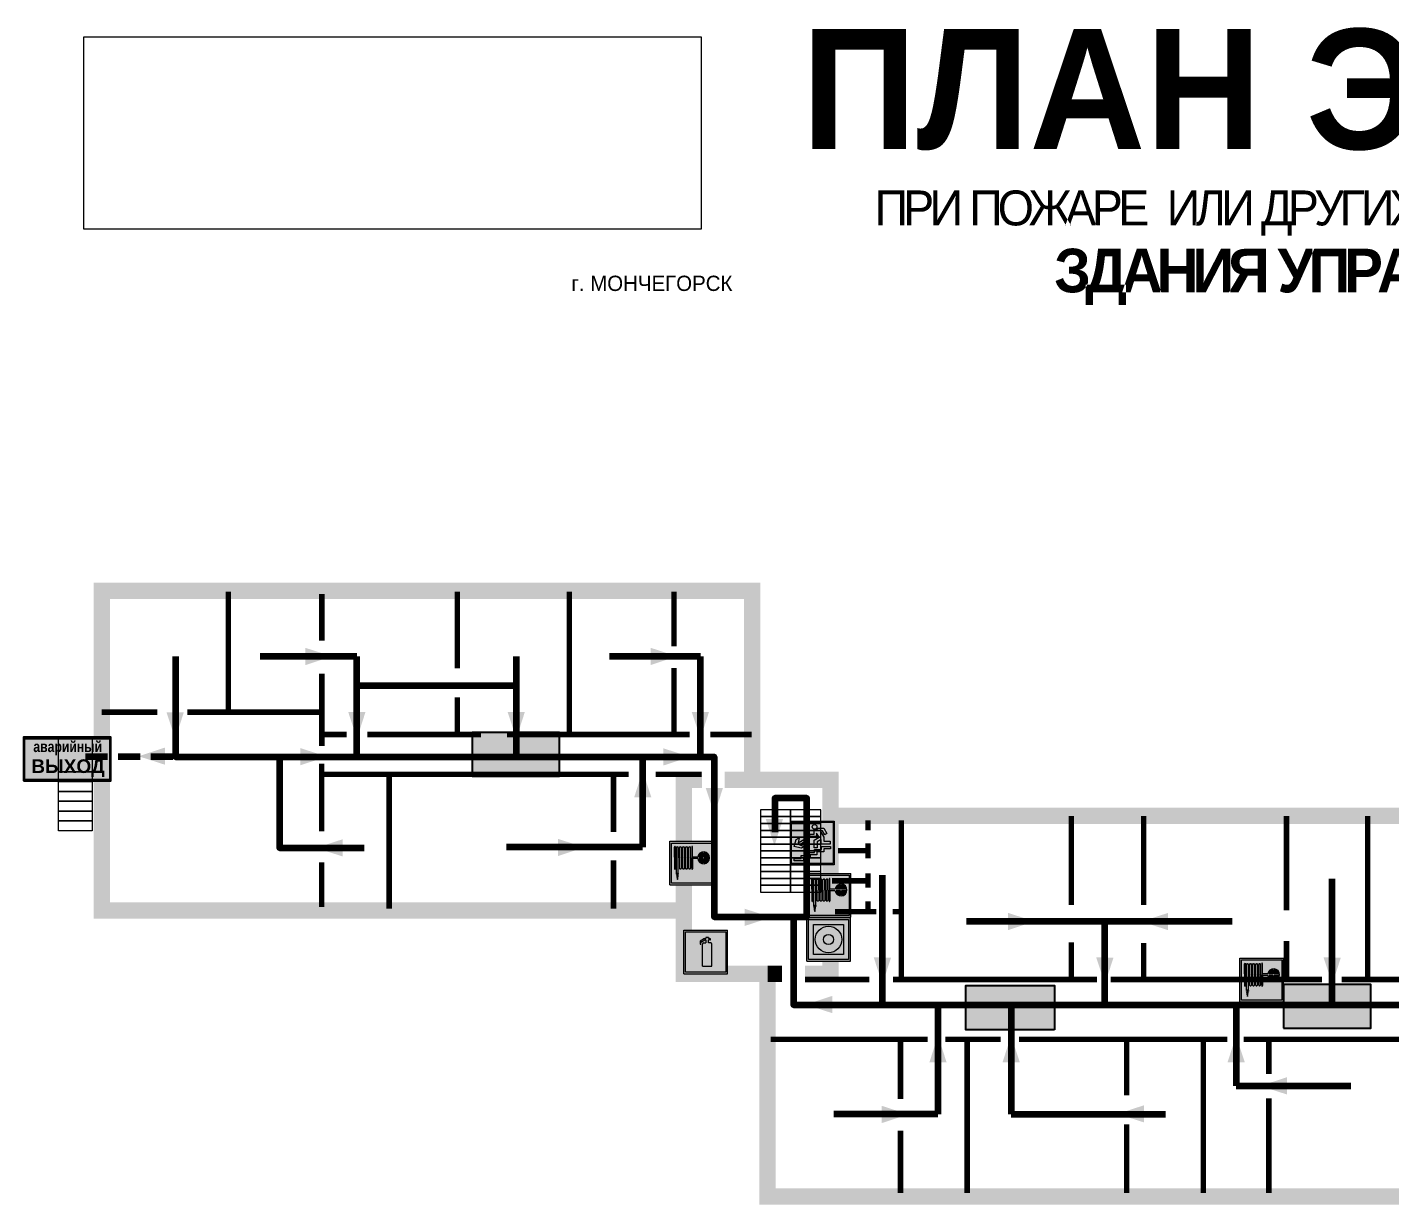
# Model space of a CAD drawing. Header units: millimetres. Extents: x 13810 to 67229, y 12374 to 21950.
# Drawn here: x 22529.7 to 22779.4, y 19644.5 to 19860.2 of the extents above; entities that cross this region are included whole.
import ezdxf

# ---------------------------------------------------------------- set-up
doc = ezdxf.new("R2010")
doc.units = ezdxf.units.MM
doc.linetypes.add('{ Wide Dash }', pattern=[12, 4, -2, 4, -2])
doc.layers.add('План_Штампы', color=7, linetype='Continuous')
doc.styles.add('обычный', font='arial.ttf')
picture_1 = doc.add_image_def('image1.jpg', size_in_pixel=(337, 105))

# ---------------------------------------------------------------- blocks, each defined once
blk = doc.blocks.new('A$C32E8229D')
at = {"true_color": 0xffffff}
blk.add_hatch(color=7, dxfattribs=at).paths.add_polyline_path([(0, 0), (0, -8), (16, -8), (16, 0)])
h = blk.add_hatch(color=126)
h.paths.add_polyline_path([(0.2, -0.2), (15.8, -0.2), (15.8, -7.8), (0.2, -7.8)])
h.paths.add_polyline_path([(13.49, -2.05), (12.08, -2.05), (11.37, -2.63, 0.162397), (11.29, -2.84), (11.29, -3.63), (10.35, -3.63), (10.35, -4.05), (11.68, -4.05), (11.68, -3.48), (12.26, -4.28), (11.29, -5.1), (11.29, -6.78), (11.85, -6.78), (11.85, -5.44), (12.8, -4.64), (12.8, -5.94), (14.46, -5.94), (14.46, -5.39), (13.45, -5.39), (13.45, -3.97), (12.46, -2.59), (13.15, -2.59), (13.69, -3.34), (14.18, -3)], flags=16)
h.paths.add_polyline_path([(10.74, -1.82, 1), (11.8, -1.82, 1)], flags=16)
h.paths.add_polyline_path([(9.39, -3.59), (5.99, -3.59), (6.56, -3.03), (5.91, -3.03), (5.1, -3.83), (5.91, -4.64), (6.56, -4.64), (5.99, -4.09), (9.39, -4.09)], flags=16)
h.paths.add_polyline_path([(4.29, -1.08), (1.72, -1.08), (1.72, -6.6), (4.29, -6.6)], flags=16)
at = {"color": 126}
blk.add_lwpolyline([(16, -8), (0, -8), (0, 0), (16, 0)], close=True, dxfattribs=at)
blk = doc.blocks.new('вниз 3')
at = {"lineweight": 0, "true_color": 0xffffff}
h = blk.add_hatch(color=7, dxfattribs=at)
h.dxf.hatch_style = 1
h.paths.add_polyline_path([(40997.5, -4475.69), (40997.25, -4475.28), (40995.76, -4476.15), (40995.97, -4475.23), (40995.39, -4475.56), (40995.05, -4476.83), (40996.33, -4477.17), (40996.91, -4476.83), (40996, -4476.55)], flags=0)
h.paths.add_polyline_path([(40999.81, -4473.95), (41000.22, -4473.95), (41000.64, -4474.67), (41001.03, -4474.43), (41000.46, -4473.49), (41000.42, -4473.49), (40999.43, -4473.49), (40998.68, -4473.92), (40998.68, -4474.57), (40997.88, -4474.57), (40997.88, -4475), (40999.14, -4475), (40999.14, -4474.43), (40999.14, -4474.38), (40999.59, -4475.15), (40998.72, -4475.67), (40998.72, -4477.06), (40999.24, -4477.06), (40999.24, -4475.96), (40999.95, -4475.56), (40999.95, -4476.43), (41001.61, -4476.43), (41001.61, -4475.88), (41000.47, -4475.88), (41000.47, -4475.12)], flags=0)
h.paths.add_polyline_path([(40999.2, -4473.24, 1), (40998.35, -4473.24, 1)], flags=0)
h.paths.add_polyline_path([(41000.46, -4477.26), (41001.69, -4477.26), (41001.69, -4476.84), (41000.03, -4476.84), (41000.03, -4477.39), (40998.78, -4477.39), (40998.78, -4477.95), (40997.53, -4477.95), (40997.53, -4478.5), (40996.29, -4478.5), (40996.29, -4479.06), (40995.05, -4479.06), (40995.05, -4479.48), (40995.29, -4479.48), (40996.72, -4479.48), (40996.72, -4478.92), (40997.97, -4478.92), (40997.97, -4478.36), (40999.2, -4478.36), (40999.2, -4477.81), (41000.46, -4477.81)], flags=0)
h.paths.add_polyline_path([(41002.37, -4472.17), (40994.37, -4472.17), (40994.37, -4480.17), (41002.37, -4480.17)])
h.paths.add_polyline_path([(41002.16, -4479.96), (40994.57, -4479.96), (40994.57, -4472.37), (41002.16, -4472.37)], flags=16)
h.paths.add_polyline_path([(41001.61, -4475.88), (41001.61, -4476.43), (40999.95, -4476.43), (40999.95, -4475.56), (40999.24, -4475.96), (40999.24, -4477.06), (40998.72, -4477.06), (40998.72, -4475.67), (40999.59, -4475.15), (40999.14, -4474.38), (40999.14, -4474.43), (40999.14, -4475), (40997.88, -4475), (40997.88, -4474.57), (40998.68, -4474.57), (40998.68, -4473.92), (40999.43, -4473.49), (41000.42, -4473.49), (41000.46, -4473.49), (41001.03, -4474.43), (41000.64, -4474.67), (41000.22, -4473.95), (40999.81, -4473.95), (41000.47, -4475.12), (41000.47, -4475.88)], flags=0)
h.paths.add_polyline_path([(41001.69, -4476.84), (41001.69, -4477.26), (41000.46, -4477.26), (41000.46, -4477.81), (40999.2, -4477.81), (40999.2, -4478.36), (40997.97, -4478.36), (40997.97, -4478.92), (40996.72, -4478.92), (40996.72, -4479.48), (40995.05, -4479.48), (40995.05, -4479.06), (40996.29, -4479.06), (40996.29, -4478.5), (40997.53, -4478.5), (40997.53, -4477.95), (40998.78, -4477.95), (40998.78, -4477.39), (41000.03, -4477.39), (41000.03, -4476.84)], flags=0)
h.paths.add_polyline_path([(40998.35, -4473.24, -1), (40999.2, -4473.24, -1)], flags=0)
h.paths.add_polyline_path([(40997.5, -4475.69), (40996, -4476.55), (40996.91, -4476.83), (40996.33, -4477.17), (40995.05, -4476.83), (40995.39, -4475.56), (40995.97, -4475.23), (40995.76, -4476.15), (40997.25, -4475.28)], flags=0)
at = {"lineweight": 0}
h = blk.add_hatch(color=126, dxfattribs=at)
h.dxf.hatch_style = 1
h.paths.add_polyline_path([(41002.16, -4472.37), (40994.57, -4472.37), (40994.57, -4479.96), (41002.16, -4479.96)])
h.paths.add_polyline_path([(40995.97, -4475.23), (40995.76, -4476.15), (40997.25, -4475.28), (40997.5, -4475.69), (40996, -4476.55), (40996.91, -4476.83), (40996.33, -4477.17), (40995.05, -4476.83), (40995.39, -4475.56)], flags=16)
h.paths.add_polyline_path([(40997.88, -4474.57), (40998.68, -4474.57), (40998.68, -4473.92), (40999.43, -4473.49), (41000.42, -4473.49), (41000.46, -4473.49), (41001.03, -4474.43), (41000.64, -4474.67), (41000.22, -4473.95), (40999.81, -4473.95), (41000.47, -4475.12), (41000.47, -4475.88), (41001.61, -4475.88), (41001.61, -4476.43), (40999.95, -4476.43), (40999.95, -4475.56), (40999.24, -4475.96), (40999.24, -4477.06), (40998.72, -4477.06), (40998.72, -4475.67), (40999.59, -4475.15), (40999.14, -4474.38), (40999.14, -4474.43), (40999.14, -4475), (40997.88, -4475)], flags=16)
h.paths.add_polyline_path([(40998.35, -4473.24, -1), (40999.2, -4473.24, -1)], flags=16)
h.paths.add_polyline_path([(40997.53, -4477.95), (40998.78, -4477.95), (40998.78, -4477.39), (41000.03, -4477.39), (41000.03, -4476.84), (41001.69, -4476.84), (41001.69, -4477.26), (41000.46, -4477.26), (41000.46, -4477.81), (40999.2, -4477.81), (40999.2, -4478.36), (40997.97, -4478.36), (40997.97, -4478.92), (40996.72, -4478.92), (40996.72, -4479.48), (40995.05, -4479.48), (40995.05, -4479.06), (40996.29, -4479.06), (40996.29, -4478.5), (40997.53, -4478.5)], flags=16)
at = {"lineweight": 0, "true_color": 0xffffff}
h = blk.add_hatch(color=7, dxfattribs=at)
h.dxf.hatch_style = 1
h.paths.add_polyline_path([(40999.2, -4473.24, 1), (40998.35, -4473.24, 1)])
h.paths.add_polyline_path([(40999.81, -4473.95), (41000.22, -4473.95), (41000.64, -4474.67), (41001.03, -4474.43), (41000.46, -4473.49), (41000.42, -4473.49), (40999.43, -4473.49), (40998.68, -4473.92), (40998.68, -4474.57), (40997.88, -4474.57), (40997.88, -4475), (40999.14, -4475), (40999.14, -4474.43), (40999.14, -4474.38), (40999.59, -4475.15), (40998.72, -4475.67), (40998.72, -4477.06), (40999.24, -4477.06), (40999.24, -4475.96), (40999.95, -4475.56), (40999.95, -4476.43), (41001.61, -4476.43), (41001.61, -4475.88), (41000.47, -4475.88), (41000.47, -4475.12)])
h.paths.add_polyline_path([(40999.2, -4477.81), (41000.46, -4477.81), (41000.46, -4477.26), (41001.69, -4477.26), (41001.69, -4476.84), (41000.03, -4476.84), (41000.03, -4477.39), (40998.78, -4477.39), (40998.78, -4477.95), (40997.53, -4477.95), (40997.53, -4478.5), (40996.29, -4478.5), (40996.29, -4479.06), (40995.05, -4479.06), (40995.05, -4479.48), (40995.29, -4479.48), (40996.72, -4479.48), (40996.72, -4478.92), (40997.97, -4478.92), (40997.97, -4478.36), (40999.2, -4478.36)])
h.paths.add_polyline_path([(40997.5, -4475.69), (40997.25, -4475.28), (40995.76, -4476.15), (40995.97, -4475.23), (40995.39, -4475.56), (40995.05, -4476.83), (40996.33, -4477.17), (40996.91, -4476.83), (40996, -4476.55)])
at = {"color": 126, "lineweight": 0}
for points in [[(40994.37, -4472.17), (41002.37, -4472.17), (41002.37, -4480.17), (40994.37, -4480.17)], [(40994.57, -4472.37), (41002.16, -4472.37), (41002.16, -4479.96), (40994.57, -4479.96)]]:
    blk.add_lwpolyline(points, close=True, dxfattribs=at)
for points in [[(40999.14, -4474.43), (40999.14, -4475), (40997.88, -4475), (40997.88, -4474.57), (40998.68, -4474.57), (40998.68, -4473.92), (40999.43, -4473.49), (41000.42, -4473.49), (41000.46, -4473.49), (41001.03, -4474.43), (41000.64, -4474.67), (41000.22, -4473.95), (40999.81, -4473.95), (41000.47, -4475.12), (41000.47, -4475.88), (41001.61, -4475.88), (41001.61, -4476.43), (40999.95, -4476.43), (40999.95, -4475.56), (40999.24, -4475.96), (40999.24, -4477.06), (40998.72, -4477.06), (40998.72, -4475.67), (40999.59, -4475.15), (40999.14, -4474.38), (40999.14, -4474.43)], [(40995.05, -4476.83), (40995.39, -4475.56), (40995.97, -4475.23), (40995.76, -4476.15), (40997.25, -4475.28), (40997.5, -4475.69), (40996, -4476.55), (40996.91, -4476.83), (40996.33, -4477.17), (40995.05, -4476.83)], [(40995.29, -4479.48), (40995.05, -4479.48), (40995.05, -4479.06), (40996.29, -4479.06), (40996.29, -4478.5), (40997.53, -4478.5), (40997.53, -4477.95), (40998.78, -4477.95), (40998.78, -4477.39), (41000.03, -4477.39), (41000.03, -4476.84), (41001.69, -4476.84), (41001.69, -4477.26), (41000.46, -4477.26), (41000.46, -4477.81), (40999.2, -4477.81), (40999.2, -4478.36), (40997.97, -4478.36), (40997.97, -4478.92), (40996.72, -4478.92), (40996.72, -4479.48), (40995.05, -4479.48)]]:
    blk.add_lwpolyline(points, dxfattribs=at)
blk.add_circle((40998.77, -4473.24), 0.426, dxfattribs=at)
blk = doc.blocks.new('A$C37112FD5')
at = {"true_color": 0xf5f5ff}
h = blk.add_hatch(color=7, dxfattribs=at)
h.dxf.hatch_style = 1
h.paths.add_polyline_path([(12.8, -7.4), (0, -7.4), (0, -20.2), (12.8, -20.2)])
h.paths.add_polyline_path([(12.29, -7.91), (12.29, -19.69), (0.51, -19.69), (0.51, -7.91)], flags=16)
h.paths.add_polyline_path([(4.98, -9.04, -0.42597), (5.17, -9.22), (5.17, -12.25), (5.17, -15.29, -0.432244), (4.98, -15.47), (4.83, -15.47, -0.42597), (4.64, -15.29), (4.64, -12.25), (4.64, -9.22, -0.432244), (4.83, -9.04)], flags=0)
h.paths.add_polyline_path([(4.28, -9.22), (4.28, -12.25), (4.28, -15.29, -0.432244), (4.09, -15.47), (3.94, -15.47, -0.42597), (3.75, -15.29), (3.75, -12.25), (3.75, -9.22, -0.432244), (3.94, -9.04), (4.09, -9.04, -0.42597)], flags=0)
h.paths.add_polyline_path([(5.72, -9.04), (5.87, -9.04, -0.42597), (6.06, -9.22), (6.06, -12.25), (6.06, -15.29, -0.432244), (5.87, -15.47), (5.72, -15.47, -0.42597), (5.53, -15.29), (5.53, -12.25), (5.53, -9.22, -0.432244)], flags=0)
h.paths.add_polyline_path([(6.42, -8.9), (6.5, -8.9, -0.42597), (6.69, -9.08), (6.69, -12.03), (8.21, -12.03, -15.824349), (8.21, -12.47), (6.69, -12.47), (6.69, -15.42, -0.432244), (6.5, -15.6), (6.42, -15.6)], flags=0)
h.paths.add_polyline_path([(3.39, -9.22), (3.39, -12.25), (3.39, -15.29, -0.432244), (3.2, -15.47), (3.05, -15.47, -0.42597), (2.85, -15.29), (2.85, -12.25), (2.85, -9.22, -0.432244), (3.05, -9.04), (3.2, -9.04, -0.42597)], flags=0)
h.paths.add_polyline_path([(2.5, -9.22), (2.5, -16.71), (1.96, -16.71), (1.96, -9.22, -0.432244), (2.15, -9.04), (2.31, -9.04, -0.42597)], flags=0)
h.paths.add_polyline_path([(1.61, -8.9), (1.61, -15.6), (1.57, -15.6, -0.42597), (1.37, -15.42), (1.37, -12.03), (1.37, -9.09, -0.432244), (1.57, -8.9)], flags=0)
h.paths.add_polyline_path([(9.76, -10.81), (9.76, -12.03), (8.49, -12.03, -0.336371)], flags=0)
h.paths.add_polyline_path([(8.49, -12.47), (9.76, -12.47), (9.76, -13.7, -0.336371)], flags=0)
h.paths.add_polyline_path([(10.11, -10.81, -0.336371), (11.38, -12.03), (10.11, -12.03)], flags=0)
h.paths.add_polyline_path([(10.11, -12.47), (11.38, -12.47, -0.336371), (10.11, -13.7)], flags=0)
h.paths.add_polyline_path([(2.5, -16.84), (2.5, -17.05), (1.97, -17.05), (1.97, -16.84)], flags=0)
h.paths.add_polyline_path([(2.5, -17.24, -0.033778), (2.24, -18.6, -0.033778), (1.97, -17.24)], flags=0)
h = blk.add_hatch(color=242)
h.dxf.hatch_style = 1
h.paths.add_polyline_path([(12.29, -7.91), (0.51, -7.91), (0.51, -19.69), (12.29, -19.69)])
h.paths.add_polyline_path([(6.42, -15.6), (6.42, -8.9), (6.5, -8.9, -0.42597), (6.69, -9.08), (6.69, -12.03), (8.21, -12.03, -15.824349), (8.21, -12.47), (6.69, -12.47), (6.69, -15.42, -0.432244), (6.5, -15.6)], flags=16)
h.paths.add_polyline_path([(5.87, -15.47), (5.72, -15.47, -0.42597), (5.53, -15.29), (5.53, -12.25), (5.53, -9.22, -0.432244), (5.72, -9.04), (5.87, -9.04, -0.42597), (6.06, -9.22), (6.06, -12.25), (6.06, -15.29, -0.432244)], flags=16)
h.paths.add_polyline_path([(4.98, -15.47), (4.83, -15.47, -0.42597), (4.64, -15.29), (4.64, -12.25), (4.64, -9.22, -0.432244), (4.83, -9.04), (4.98, -9.04, -0.42597), (5.17, -9.22), (5.17, -12.25), (5.17, -15.29, -0.432244)], flags=16)
h.paths.add_polyline_path([(4.09, -15.47), (3.94, -15.47, -0.42597), (3.75, -15.29), (3.75, -12.25), (3.75, -9.22, -0.432244), (3.94, -9.04), (4.09, -9.04, -0.42597), (4.28, -9.22), (4.28, -12.25), (4.28, -15.29, -0.432244)], flags=16)
h.paths.add_polyline_path([(3.2, -15.47), (3.05, -15.47, -0.42597), (2.85, -15.29), (2.85, -12.25), (2.85, -9.22, -0.432244), (3.05, -9.04), (3.2, -9.04, -0.42597), (3.39, -9.22), (3.39, -12.25), (3.39, -15.29, -0.432244)], flags=16)
h.paths.add_polyline_path([(2.5, -17.05), (1.97, -17.05), (1.97, -16.84), (2.5, -16.84)], flags=16)
h.paths.add_polyline_path([(2.5, -17.24, -0.033778), (2.24, -18.6, -0.033778), (1.97, -17.24)], flags=16)
h.paths.add_polyline_path([(2.5, -16.71), (1.96, -16.71), (1.96, -9.22, -0.432244), (2.15, -9.04), (2.31, -9.04, -0.42597), (2.5, -9.22)], flags=16)
h.paths.add_polyline_path([(1.61, -15.6), (1.57, -15.6, -0.42597), (1.37, -15.42), (1.37, -12.03), (1.37, -9.09, -0.432244), (1.57, -8.9), (1.61, -8.9)], flags=16)
h.paths.add_polyline_path([(8.49, -12.47), (9.76, -12.47), (9.76, -13.7, -0.336371)], flags=0)
h.paths.add_polyline_path([(10.11, -13.7), (10.11, -12.47), (11.38, -12.47, -0.336371)], flags=0)
h.paths.add_polyline_path([(8.49, -12.03, -0.336371), (9.76, -10.81), (9.76, -12.03)], flags=0)
h.paths.add_polyline_path([(10.11, -12.03), (10.11, -10.81, -0.336371), (11.38, -12.03)], flags=0)
h = blk.add_hatch(color=7, dxfattribs=at)
h.dxf.hatch_style = 1
h.paths.add_polyline_path([(1.61, -8.9), (1.57, -8.9, 0.432244), (1.37, -9.09), (1.37, -12.03), (1.37, -15.42, 0.42597), (1.57, -15.6), (1.61, -15.6)])
h.paths.add_polyline_path([(2.5, -9.22, 0.42597), (2.31, -9.04), (2.15, -9.04, 0.432244), (1.96, -9.22), (1.96, -16.71), (2.5, -16.71)])
h.paths.add_polyline_path([(2.5, -16.84), (1.97, -16.84), (1.97, -17.05), (2.5, -17.05)])
h.paths.add_polyline_path([(2.5, -17.24), (1.97, -17.24, 0.033778), (2.24, -18.6, 0.033778)])
h.paths.add_polyline_path([(3.39, -12.25), (3.39, -9.22, 0.42597), (3.2, -9.04), (3.05, -9.04, 0.432244), (2.85, -9.22), (2.85, -12.25), (2.85, -15.29, 0.42597), (3.05, -15.47), (3.2, -15.47, 0.432244), (3.39, -15.29)])
h.paths.add_polyline_path([(4.28, -12.25), (4.28, -9.22, 0.42597), (4.09, -9.04), (3.94, -9.04, 0.432244), (3.75, -9.22), (3.75, -12.25), (3.75, -15.29, 0.42597), (3.94, -15.47), (4.09, -15.47, 0.432244), (4.28, -15.29)])
h.paths.add_polyline_path([(5.17, -12.25), (5.17, -9.22, 0.42597), (4.98, -9.04), (4.83, -9.04, 0.432244), (4.64, -9.22), (4.64, -12.25), (4.64, -15.29, 0.42597), (4.83, -15.47), (4.98, -15.47, 0.432244), (5.17, -15.29)])
h.paths.add_polyline_path([(6.06, -12.25), (6.06, -9.22, 0.42597), (5.87, -9.04), (5.72, -9.04, 0.432244), (5.53, -9.22), (5.53, -12.25), (5.53, -15.29, 0.42597), (5.72, -15.47), (5.87, -15.47, 0.432244), (6.06, -15.29)])
h.paths.add_polyline_path([(6.69, -12.47), (8.21, -12.47, 15.824349), (8.21, -12.03), (6.69, -12.03), (6.69, -9.08, 0.42597), (6.5, -8.9), (6.42, -8.9), (6.42, -15.6), (6.5, -15.6, 0.432244), (6.69, -15.42)])
h.paths.add_polyline_path([(8.49, -12.47), (9.76, -12.47), (9.76, -13.7, -0.336371)], flags=16)
h.paths.add_polyline_path([(8.49, -12.03, -0.336371), (9.76, -10.81), (9.76, -12.03)], flags=16)
h.paths.add_polyline_path([(10.11, -12.47), (11.38, -12.47, -0.336371), (10.11, -13.7)], flags=16)
h.paths.add_polyline_path([(10.11, -12.03), (10.11, -10.81, -0.336371), (11.38, -12.03)], flags=16)
h = blk.add_hatch(color=242)
h.dxf.hatch_style = 1
h.paths.add_polyline_path([(9.76, -10.81, 0.336371), (8.49, -12.03), (9.76, -12.03)])
h.paths.add_polyline_path([(10.11, -10.81), (10.11, -12.03), (11.38, -12.03, 0.336371)])
h.paths.add_polyline_path([(11.38, -12.47), (10.11, -12.47), (10.11, -13.7, 0.336371)])
h.paths.add_polyline_path([(9.76, -12.47), (8.49, -12.47, 0.336371), (9.76, -13.7)])
at = {"color": 242, "lineweight": 5}
for p, q in [((0, -20.2), (0, -7.4)), ((0, -7.4), (12.8, -7.4)), ((12.8, -20.2), (12.8, -7.4)), ((1.37, -12.03), (1.37, -9.08)), ((1.57, -8.9), (1.61, -8.9)), ((1.61, -8.9), (1.61, -15.6)), ((1.96, -16.71), (1.96, -9.22)), ((2.15, -9.04), (2.31, -9.04)), ((2.5, -16.71), (2.5, -9.22)), ((2.85, -12.25), (2.85, -9.22)), ((3.05, -9.04), (3.2, -9.04)), ((3.39, -12.25), (3.39, -9.22)), ((3.75, -12.25), (3.75, -9.22)), ((3.94, -9.04), (4.09, -9.04)), ((4.28, -12.25), (4.28, -9.22)), ((4.64, -12.25), (4.64, -9.22)), ((4.83, -9.04), (4.98, -9.04)), ((5.17, -12.25), (5.17, -9.22)), ((5.53, -12.25), (5.53, -9.22)), ((5.72, -9.04), (5.87, -9.04)), ((6.06, -12.25), (6.06, -9.22)), ((6.42, -8.9), (6.42, -15.6)), ((6.5, -8.9), (6.42, -8.9)), ((6.69, -12.03), (6.69, -9.08)), ((9.76, -10.81), (9.76, -12.03)), ((10.11, -10.81), (10.11, -12.03)), ((1.37, -12.03), (1.37, -15.42)), ((1.57, -15.6), (1.61, -15.6)), ((2.85, -12.25), (2.85, -15.29)), ((3.05, -15.47), (3.2, -15.47)), ((3.39, -12.25), (3.39, -15.29)), ((3.75, -12.25), (3.75, -15.29)), ((3.94, -15.47), (4.09, -15.47)), ((4.28, -12.25), (4.28, -15.29)), ((4.64, -12.25), (4.64, -15.29)), ((4.83, -15.47), (4.98, -15.47)), ((5.17, -12.25), (5.17, -15.29)), ((5.53, -12.25), (5.53, -15.29)), ((5.72, -15.47), (5.87, -15.47)), ((6.06, -12.25), (6.06, -15.29)), ((6.42, -15.6), (6.5, -15.6)), ((8.21, -12.03), (6.69, -12.03)), ((8.21, -12.47), (6.69, -12.47)), ((6.69, -12.47), (6.69, -15.42)), ((9.76, -12.03), (8.49, -12.03)), ((9.76, -12.47), (8.49, -12.47)), ((9.76, -12.47), (9.76, -13.7)), ((11.38, -12.03), (10.11, -12.03)), ((11.38, -12.47), (10.11, -12.47)), ((10.11, -12.47), (10.11, -13.7)), ((1.96, -16.71), (2.5, -16.71)), ((1.97, -16.84), (2.5, -16.84)), ((1.97, -17.05), (1.97, -16.84)), ((2.5, -17.05), (1.97, -17.05)), ((1.97, -17.24), (2.5, -17.24)), ((2.5, -16.84), (2.5, -17.05)), ((0, -20.2), (12.8, -20.2))]:
    blk.add_line(p, q, dxfattribs=at)
blk.add_lwpolyline([(0.51, -7.91), (12.29, -7.91), (12.29, -19.69), (0.51, -19.69)], close=True, dxfattribs=at)
for centre, radius, start, end in [((1.56, -9.09), 0.182, 87.1027, 180.6071), ((2.15, -9.22), 0.182, 87.1027, 180.6071), ((2.32, -9.22), 0.182, 359.3929, 92.8973), ((3.04, -9.22), 0.182, 87.1027, 180.6071), ((3.21, -9.22), 0.182, 359.3929, 92.8973), ((3.93, -9.22), 0.182, 87.1027, 180.6071), ((4.1, -9.22), 0.182, 359.3929, 92.8973), ((4.82, -9.22), 0.182, 87.1027, 180.6071), ((4.99, -9.22), 0.182, 359.3929, 92.8973), ((5.71, -9.22), 0.182, 87.1027, 180.6071), ((5.88, -9.22), 0.182, 359.3929, 92.8973), ((6.51, -9.09), 0.182, 359.3929, 92.8973), ((9.93, -12.25), 1.74, 187.2319, 172.7681), ((9.93, -12.25), 1.46, 96.9927, 171.3585), ((9.93, -12.25), 1.46, 8.6415, 83.0073), ((1.56, -15.42), 0.182, 179.3929, 272.8973), ((3.04, -15.29), 0.182, 179.3929, 272.8973), ((3.21, -15.29), 0.182, 267.1027, 0.6071), ((3.93, -15.29), 0.182, 179.3929, 272.8973), ((4.1, -15.29), 0.182, 267.1027, 0.6071), ((4.82, -15.29), 0.182, 179.3929, 272.8973), ((4.99, -15.29), 0.182, 267.1027, 0.6071), ((5.71, -15.29), 0.182, 179.3929, 272.8973), ((5.88, -15.29), 0.182, 267.1027, 0.6071), ((6.51, -15.42), 0.182, 267.1027, 0.6071), ((9.93, -12.25), 1.46, 188.6415, 263.0073), ((9.93, -12.25), 1.46, 276.9927, 351.3585), ((12.17, -15.98), 10.27, 187.041, 194.7793), ((-7.7, -15.98), 10.27, 345.2207, 352.959)]:
    blk.add_arc(centre, radius, start, end, dxfattribs=at)
blk = doc.blocks.new('A$C3AD82952')
at = {"true_color": 0xf5f5ff}
h = blk.add_hatch(color=7, dxfattribs=at)
h.dxf.hatch_style = 1
h.paths.add_polyline_path([(8.21, 8.73, 0.414214), (7.89, 9.05), (7.22, 9.05), (7.22, 9.92), (7.59, 9.92, 1), (7.57, 10.36), (7.22, 10.36), (7.22, 10.6), (6.43, 10.6), (6.43, 10.36), (6.01, 10.36), (4.74, 9.59), (4.74, 8.69), (4.98, 8.73), (4.98, 9.26), (6.12, 9.91), (6.43, 9.91), (6.43, 9.05), (5.76, 9.05, 0.414214), (5.44, 8.73), (5.44, 2.2), (8.21, 2.2)], flags=0)
h.paths.add_polyline_path([(12.8, 12.8), (0, 12.8), (0, 0), (12.8, 0)])
h.paths.add_polyline_path([(0.51, 12.29), (12.29, 12.29), (12.29, 0.51), (0.51, 0.51)], flags=16)
h.paths.add_polyline_path([(4.74, 9.59), (6.01, 10.36), (6.43, 10.36), (6.43, 10.6), (7.22, 10.6), (7.22, 10.36), (7.59, 10.36, -0.94586), (7.59, 9.92), (7.22, 9.92), (7.22, 9.05), (7.89, 9.05, -0.414214), (8.21, 8.73), (8.21, 2.2), (5.44, 2.2), (5.44, 8.73, -0.414214), (5.76, 9.05), (6.43, 9.05), (6.43, 9.91), (6.12, 9.91), (4.98, 9.26), (4.98, 8.73), (4.74, 8.69)], flags=0)
h = blk.add_hatch(color=242)
h.dxf.hatch_style = 1
h.paths.add_polyline_path([(12.29, 12.29), (0.51, 12.29), (0.51, 0.51), (12.29, 0.51)])
h.paths.add_polyline_path([(4.74, 8.69), (4.74, 9.59), (6.01, 10.36), (6.43, 10.36), (6.43, 10.6), (7.22, 10.6), (7.22, 10.36), (7.59, 10.36, -0.94586), (7.59, 9.92), (7.22, 9.92), (7.22, 9.05), (7.89, 9.05, -0.414214), (8.21, 8.73), (8.21, 2.2), (5.44, 2.2), (5.44, 8.73, -0.414214), (5.76, 9.05), (6.43, 9.05), (6.43, 9.91), (6.12, 9.91), (4.98, 9.26), (4.98, 8.73)], flags=16)
h = blk.add_hatch(color=7, dxfattribs=at)
h.dxf.hatch_style = 1
h.paths.add_polyline_path([(8.21, 8.73, 0.414214), (7.89, 9.05), (7.22, 9.05), (7.22, 9.92), (7.59, 9.92, 1), (7.57, 10.36), (7.22, 10.36), (7.22, 10.6), (6.43, 10.6), (6.43, 10.36), (6.01, 10.36), (4.74, 9.59), (4.74, 8.69), (4.98, 8.73), (4.98, 9.26), (6.12, 9.91), (6.43, 9.91), (6.43, 9.05), (5.76, 9.05, 0.414214), (5.44, 8.73), (5.44, 2.2), (8.21, 2.2)])
at = {"color": 242, "lineweight": 5}
for p, q in [((0, 0), (0, 12.8)), ((0, 12.8), (12.8, 12.8)), ((12.8, 0), (12.8, 12.8)), ((6.01, 10.36), (4.74, 9.59)), ((4.74, 9.59), (4.74, 8.69)), ((4.74, 8.69), (4.98, 8.73)), ((4.98, 9.26), (6.12, 9.91)), ((4.98, 8.73), (4.98, 9.26)), ((5.44, 2.2), (5.44, 8.73)), ((5.76, 9.05), (6.43, 9.05)), ((6.01, 10.36), (6.43, 10.36)), ((6.12, 9.91), (6.43, 9.91)), ((7.22, 10.6), (6.43, 10.6)), ((6.43, 10.6), (6.43, 10.36)), ((6.43, 9.91), (6.43, 9.05)), ((7.22, 10.36), (7.22, 10.6)), ((7.59, 10.36), (7.22, 10.36)), ((7.22, 9.05), (7.22, 9.92)), ((7.59, 9.92), (7.22, 9.92)), ((7.89, 9.05), (7.22, 9.05)), ((8.21, 2.2), (8.21, 8.73)), ((0, 0), (12.8, 0)), ((5.44, 2.2), (8.21, 2.2))]:
    blk.add_line(p, q, dxfattribs=at)
blk.add_lwpolyline([(0.51, 12.29), (12.29, 12.29), (12.29, 0.51), (0.51, 0.51)], close=True, dxfattribs=at)
for centre, radius, start, end in [((5.76, 8.73), 0.32, 90, 180), ((7.58, 10.14), 0.223, 273.1875, 86.8125), ((7.89, 8.73), 0.32, 0, 90)]:
    blk.add_arc(centre, radius, start, end, dxfattribs=at)
blk = doc.blocks.new('A$C54414219')
at = {"true_color": 0xffffff}
h = blk.add_hatch(color=7, dxfattribs=at)
h.paths.add_polyline_path([(2.39, -9.45), (2.39, -18.3), (11.23, -18.3), (11.23, -9.45)], flags=0)
h.paths.add_polyline_path([(10.71, -13.87, -1), (2.92, -13.87, -1)], flags=0)
h.paths.add_polyline_path([(8.3, -13.87, -1), (5.33, -13.87, -1)], flags=0)
h.paths.add_polyline_path([(0.41, -7.47), (0.41, -20.27), (13.21, -20.27), (13.21, -7.47)])
h.paths.add_polyline_path([(0.92, -19.77), (12.71, -19.77), (12.71, -7.98), (0.92, -7.98)], flags=16)
h.paths.add_polyline_path([(11.23, -9.45), (11.23, -18.3), (2.39, -18.3), (2.39, -9.45)], flags=0)
at = {"lineweight": 5}
h = blk.add_hatch(color=242, dxfattribs=at)
h.paths.add_polyline_path([(12.71, -7.98), (0.92, -7.98), (0.92, -19.77), (12.71, -19.77)])
h.paths.add_polyline_path([(11.23, -18.3), (2.39, -18.3), (2.39, -9.45), (11.23, -9.45)], flags=16)
h.paths.add_polyline_path([(10.71, -13.87, -1), (2.92, -13.87, -1)], flags=0)
h.paths.add_polyline_path([(8.3, -13.87, -1), (5.33, -13.87, -1)], flags=0)
at = {"true_color": 0xffffff}
h = blk.add_hatch(color=7, dxfattribs=at)
h.paths.add_polyline_path([(2.39, -9.45), (2.39, -18.3), (11.23, -18.3), (11.23, -9.45)])
h.paths.add_polyline_path([(10.71, -13.87, -1), (2.92, -13.87, -1)], flags=16)
h.paths.add_polyline_path([(8.3, -13.87, -1), (5.33, -13.87, -1)], flags=0)
at = {"lineweight": 5}
h = blk.add_hatch(color=242, dxfattribs=at)
h.paths.add_polyline_path([(2.92, -13.87, 1), (10.71, -13.87, 1)])
h.paths.add_polyline_path([(8.3, -13.87, -1), (5.33, -13.87, -1)], flags=16)
at = {"color": 242, "lineweight": 5}
for p, q in [((0.41, -20.27), (0.41, -7.47)), ((0.41, -7.47), (13.21, -7.47)), ((0.41, -7.47), (13.21, -7.47)), ((13.21, -20.27), (13.21, -7.47)), ((0.41, -20.27), (13.21, -20.27))]:
    blk.add_line(p, q, dxfattribs=at)
for points in [[(0.92, -7.98), (12.71, -7.98), (12.71, -19.77), (0.92, -19.77)], [(2.39, -9.45), (11.23, -9.45), (11.23, -18.3), (2.39, -18.3)]]:
    blk.add_lwpolyline(points, close=True, dxfattribs=at)
for radius in [3.89, 1.49]:
    blk.add_circle((6.81, -13.87), radius, dxfattribs=at)
blk = doc.blocks.new('A$C41C009D9')
at = {"true_color": 0xffffff}
blk.add_hatch(color=7, dxfattribs=at).paths.add_polyline_path([(0, 8), (-16, 8), (-16, 0), (0, 0)])
h = blk.add_hatch(color=126)
h.dxf.hatch_style = 1
h.paths.add_polyline_path([(-15.8, 7.8), (-15.8, 0.2), (-0.2, 0.2), (-0.2, 7.8)])
at = {"color": 126}
for points in [[(-16, 0), (0, 0), (0, 8), (-16, 8)], [(-16, 0), (0, 0), (0, 8), (-16, 8)], [(-15.8, 7.8), (-0.2, 7.8), (-0.2, 0.2), (-15.8, 0.2)]]:
    blk.add_lwpolyline(points, close=True, dxfattribs=at)
at = {"color": 7, "true_color": 0xffffff, "insert": (-15.8, 7.3), "char_height": 2.5, "width": 15.5999, "attachment_point": 1, "style": 'обычный'}
blk.add_mtext('\\pi1.6133;{\\fArial|b1|i0|c204|p34;\\H0.8x;\\W0.8;аварийный\\H1.25x;\\W1;\\P\\pi1.2327;ВЫХОД}', dxfattribs=at)

msp = doc.modelspace()

# ---------------------------------------------------------------- linework, layer by layer
at = {"lineweight": 100}
for points, const_width in [([(22543.35, 19728.26), (22543.35, 19756.97), (22662.54, 19756.97), (22662.54, 19722.36), (22676.87, 19722.36), (22676.87, 19715.76), (22805.67, 19715.76), (22805.67, 19723.39), (22836.7, 19723.39), (22836.7, 19715.76), (22964.74, 19715.76), (22964.74, 19722.19), (22977.54, 19722.19), (22977.54, 19724.91)], 3), ([(22566.55, 19734.56), (22566.55, 19756.83)], 1), ([(22583.67, 19747.87), (22583.67, 19756.41)], 1), ([(22608.5, 19742.76), (22608.5, 19756.83)], 1), ([(22629.01, 19730.64), (22629.01, 19756.83)], 1), ([(22648.21, 19746.82), (22648.21, 19756.83)], 1), ([(22648.21, 19730.64), (22648.21, 19742.85)], 1), ([(22583.67, 19728.54), (22583.67, 19741.82)], 1), ([(22608.5, 19730.64), (22608.5, 19737.46)], 1), ([(22543.35, 19734.75), (22553.51, 19734.75)], 1), ([(22559.03, 19734.75), (22583.23, 19734.75)], 1), ([(23095.3, 19731.74), (23095.3, 19697.78), (22989.14, 19697.78), (22989.14, 19686.95), (22977.57, 19686.95), (22977.57, 19645.98), (22665.34, 19645.98), (22665.34, 19686.8), (22650.02, 19686.8), (22650.02, 19698.41), (22543.35, 19698.41), (22543.35, 19724.58)], 3), ([(22583.28, 19730.64), (22588.22, 19730.64)], 1), ([(22592.04, 19730.64), (22612.83, 19730.64)], 1), ([(22617.58, 19730.64), (22632.83, 19730.64)], 1), ([(22632.83, 19730.64), (22637.32, 19730.64)], 1), ([(22637.32, 19730.64), (22651.06, 19730.64)], 1), ([(22654.87, 19730.64), (22662.42, 19730.64)], 1), ([(22594.24, 19723.35), (22583.66, 19723.35), (22583.66, 19725.33), (22583.66, 19712.9)], 1), ([(22600.42, 19723.35), (22594.24, 19723.35)], 1), ([(22596.02, 19723.35), (22596.02, 19698.72)], 1), ([(22607.42, 19723.35), (22600.42, 19723.35)], 1), ([(22627.72, 19723.35), (22607.42, 19723.35)], 1), ([(22639.91, 19723.35), (22627.72, 19723.35)], 1), ([(22637.12, 19723.35), (22637.12, 19712.77)], 1), ([(22653.3, 19723.35), (22644.84, 19723.35)], 1), ([(22650.02, 19698.41), (22650.02, 19722.36), (22653.31, 19722.36)], 3), ([(22662.54, 19722.36), (22657.49, 19722.36)], 3), ([(22672.2, 19686.8), (22676.87, 19686.8), (22676.87, 19715.76)], 3), ([(22683.76, 19713.07), (22683.76, 19714.9)], 1), ([(22688.24, 19698.17), (22689.84, 19698.17), (22689.84, 19714.9), (22689.84, 19686.16)], 1), ([(22721.02, 19699.4), (22721.02, 19715.73)], 1), ([(22734.27, 19699.38), (22734.27, 19715.73)], 1), ([(22760.42, 19699.22), (22760.42, 19715.73)], 1), ([(22775.32, 19685.76), (22775.32, 19715.73)], 1), ([(22683.76, 19707.95), (22683.76, 19710.72)], 1), ([(22637.12, 19707.62), (22637.12, 19698.72)], 1), ([(22683.76, 19709.38), (22678.23, 19709.38)], 1), ([(22583.66, 19707.24), (22583.66, 19699.06)], 1), ([(22683.76, 19702.6), (22683.76, 19705.18)], 1), ([(22683.76, 19703.84), (22677.17, 19703.84)], 1), ([(22683.76, 19698.27), (22683.76, 19700.06)], 1), ([(22760.42, 19698.41), (22760.42, 19701.01)], 1), ([(22677.72, 19698.17), (22685.28, 19698.17)], 1), ([(22721.02, 19685.76), (22721.02, 19692.55)], 1), ([(22734.27, 19685.76), (22734.27, 19692.47)], 1), ([(22760.42, 19685.76), (22760.42, 19692.78)], 1), ([(22665.34, 19686.8), (22668.01, 19686.8)], 3), ([(22672.18, 19685.76), (22683.99, 19685.76)], 1), ([(22688.34, 19685.76), (22702.87, 19685.76)], 1), ([(22702.87, 19685.76), (22725.71, 19685.76)], 1), ([(22728.19, 19685.76), (22746.54, 19685.76)], 1), ([(22746.49, 19685.76), (22766.93, 19685.76)], 1), ([(22770.53, 19685.76), (22781.46, 19685.76)], 1), ([(22665.92, 19674.81), (22676.35, 19674.81)], 1), ([(22676.35, 19674.81), (22694.7, 19674.81)], 1), ([(22689.71, 19674.81), (22689.71, 19663.86)], 1), ([(22697.94, 19674.81), (22708.08, 19674.81)], 1), ([(22701.93, 19674.81), (22701.93, 19646.62)], 1), ([(22711.39, 19674.81), (22736.94, 19674.81)], 1), ([(22731.14, 19674.81), (22731.14, 19664.52)], 1), ([(22736.81, 19674.81), (22749.58, 19674.81)], 1), ([(22745.2, 19674.81), (22745.2, 19662.78)], 1), ([(22752.6, 19674.81), (22771.03, 19674.81)], 1), ([(22757.19, 19674.81), (22757.19, 19668.44)], 1), ([(22771.03, 19674.81), (22795.92, 19674.81)], 1), ([(22745.2, 19663.33), (22745.2, 19646.62)], 1), ([(22757.19, 19664), (22757.19, 19646.62)], 1), ([(22689.71, 19658.07), (22689.71, 19646.62)], 1), ([(22731.14, 19659.2), (22731.14, 19646.62)], 1)]:
    msp.add_lwpolyline(points, dxfattribs=dict(at, const_width=const_width))
at = {"color": 126, "lineweight": 100, "true_color": 0x008754}
for points in [[(22556.83, 19744.92), (22556.83, 19726.58), (22653.04, 19726.58), (22653.04, 19744.92)], [(22590.1, 19744.92), (22572.35, 19744.92)], [(22590.1, 19726.58), (22590.1, 19744.92)], [(22619.34, 19726.58), (22619.34, 19744.92)], [(22653.04, 19744.92), (22636.36, 19744.92)], [(22670.08, 19697.23), (22670.08, 19681.12), (22973.49, 19681.12), (22973.49, 19696.63), (22982.92, 19696.63), (22982.92, 19743.84)], [(22619.34, 19739.57), (22590.1, 19739.57)], [(22575.94, 19726.58), (22575.94, 19709.87), (22591.41, 19709.87)], [(22642.45, 19726.58), (22642.45, 19710.01)], [(22653.04, 19726.58), (22655.59, 19726.58), (22655.59, 19697.23), (22672.52, 19697.23), (22672.52, 19718.96), (22666.66, 19718.96), (22666.66, 19712.74)], [(22642.45, 19710.01), (22617.51, 19710.01)], [(22686.4, 19681.12), (22686.4, 19704.88)], [(22768.82, 19681.12), (22768.82, 19704.18)], [(22750.47, 19696.38), (22701.79, 19696.38)], [(22727.16, 19681.12), (22727.16, 19696.38)], [(22696.56, 19681.12), (22696.56, 19661.07)], [(22709.96, 19681.12), (22709.96, 19661.07)], [(22751.19, 19681.12), (22751.19, 19666.29)], [(22751.19, 19666.29), (22772.21, 19666.29)], [(22696.56, 19661.07), (22677.48, 19661.07)], [(22709.96, 19661.07), (22738.24, 19661.07)]]:
    msp.add_lwpolyline(points, dxfattribs=at)
at = {"lineweight": 0}
for points in [[(22535.43, 19730.12), (22541.59, 19730.12), (22541.59, 19723.82), (22535.43, 19723.82)], [(22535.43, 19723.82), (22541.59, 19723.82), (22541.59, 19722.02), (22535.43, 19722.02)], [(22535.43, 19722.02), (22541.59, 19722.02), (22541.59, 19720.22), (22535.43, 19720.22)], [(22535.43, 19720.22), (22541.59, 19720.22), (22541.59, 19718.42), (22535.43, 19718.42)], [(22535.43, 19718.42), (22541.59, 19718.42), (22541.59, 19716.62), (22535.43, 19716.62)], [(22535.43, 19716.62), (22541.59, 19716.62), (22541.59, 19714.82), (22535.43, 19714.82)], [(22664.04, 19715.6), (22669.56, 19715.6), (22669.56, 19716.86), (22664.04, 19716.86)], [(22664.04, 19714.34), (22669.56, 19714.34), (22669.56, 19715.6), (22664.04, 19715.6)], [(22669.56, 19715.6), (22675.09, 19715.6), (22675.09, 19716.86), (22669.56, 19716.86)], [(22669.56, 19714.34), (22675.09, 19714.34), (22675.09, 19715.6), (22669.56, 19715.6)], [(22535.43, 19714.82), (22541.59, 19714.82), (22541.59, 19713.02), (22535.43, 19713.02)], [(22664.04, 19713.08), (22669.56, 19713.08), (22669.56, 19714.34), (22664.04, 19714.34)], [(22664.04, 19711.82), (22669.56, 19711.82), (22669.56, 19713.08), (22664.04, 19713.08)], [(22669.56, 19713.08), (22675.09, 19713.08), (22675.09, 19714.34), (22669.56, 19714.34)], [(22669.56, 19711.82), (22675.09, 19711.82), (22675.09, 19713.08), (22669.56, 19713.08)], [(22664.04, 19710.57), (22669.56, 19710.57), (22669.56, 19711.82), (22664.04, 19711.82)], [(22664.04, 19709.31), (22669.56, 19709.31), (22669.56, 19710.57), (22664.04, 19710.57)], [(22669.56, 19710.57), (22675.09, 19710.57), (22675.09, 19711.82), (22669.56, 19711.82)], [(22669.56, 19709.31), (22675.09, 19709.31), (22675.09, 19710.57), (22669.56, 19710.57)], [(22664.04, 19708.05), (22669.56, 19708.05), (22669.56, 19709.31), (22664.04, 19709.31)], [(22664.04, 19706.79), (22669.56, 19706.79), (22669.56, 19708.05), (22664.04, 19708.05)], [(22669.56, 19708.05), (22675.09, 19708.05), (22675.09, 19709.31), (22669.56, 19709.31)], [(22669.56, 19706.79), (22675.09, 19706.79), (22675.09, 19708.05), (22669.56, 19708.05)], [(22664.04, 19705.53), (22669.56, 19705.53), (22669.56, 19706.79), (22664.04, 19706.79)], [(22664.04, 19704.27), (22669.56, 19704.27), (22669.56, 19705.53), (22664.04, 19705.53)], [(22669.56, 19705.53), (22675.09, 19705.53), (22675.09, 19706.79), (22669.56, 19706.79)], [(22669.56, 19704.27), (22675.09, 19704.27), (22675.09, 19705.53), (22669.56, 19705.53)], [(22664.04, 19703.02), (22669.56, 19703.02), (22669.56, 19704.27), (22664.04, 19704.27)], [(22664.04, 19701.76), (22669.56, 19701.76), (22669.56, 19703.02), (22664.04, 19703.02)], [(22669.56, 19703.02), (22675.09, 19703.02), (22675.09, 19704.27), (22669.56, 19704.27)], [(22669.56, 19701.76), (22675.09, 19701.76), (22675.09, 19703.02), (22669.56, 19703.02)]]:
    msp.add_lwpolyline(points, close=True, dxfattribs=at)
at = {"color": 126, "linetype": '{ Wide Dash }', "lineweight": 100, "true_color": 0x008754}
msp.add_lwpolyline([(22556.37, 19726.58), (22538.43, 19726.58)], dxfattribs=at)
at = {"layer": 'План_Штампы', "color": 126, "true_color": 0x008754}
for points in [[(22580.64, 19743.36), (22580.65, 19746.53), (22585.5, 19744.97)], [(22643.9, 19743.37), (22643.9, 19746.54), (22648.75, 19744.97)], [(22555.22, 19734.71), (22558.38, 19734.7), (22556.82, 19729.85)], [(22588.51, 19734.77), (22591.67, 19734.76), (22590.11, 19729.91)], [(22617.71, 19734.78), (22620.87, 19734.77), (22619.31, 19729.92)], [(22651.45, 19734.79), (22654.61, 19734.78), (22653.05, 19729.93)], [(22541.24, 19728.17), (22541.24, 19725.01), (22536.39, 19726.57)], [(22554.95, 19728.26), (22554.95, 19725.1), (22550.1, 19726.66)], [(22579.72, 19725), (22579.72, 19728.16), (22584.57, 19726.6)], [(22646.25, 19724.96), (22646.25, 19728.12), (22651.1, 19726.56)], [(22644.06, 19719.13), (22640.9, 19719.13), (22642.46, 19723.98)], [(22654.01, 19720.86), (22657.17, 19720.86), (22655.61, 19716.01)], [(22665.01, 19715.16), (22668.17, 19715.15), (22666.61, 19710.3)], [(22587.5, 19711.46), (22587.49, 19708.3), (22582.64, 19709.86)], [(22626.92, 19708.37), (22626.92, 19711.53), (22631.77, 19709.97)], [(22661.15, 19695.56), (22661.15, 19698.72), (22666.01, 19697.16)], [(22709.39, 19694.8), (22709.4, 19697.96), (22714.25, 19696.4)], [(22738.73, 19697.96), (22738.72, 19694.8), (22733.87, 19696.36)], [(22684.8, 19689.79), (22687.97, 19689.78), (22686.4, 19684.93)], [(22725.57, 19689.79), (22728.73, 19689.78), (22727.17, 19684.93)], [(22767.23, 19689.79), (22770.39, 19689.78), (22768.83, 19684.93)], [(22677.21, 19682.75), (22677.2, 19679.59), (22672.35, 19681.15)], [(22698.16, 19670.57), (22695, 19670.58), (22696.56, 19675.43)], [(22711.57, 19670.57), (22708.4, 19670.58), (22709.97, 19675.43)], [(22752.79, 19670.57), (22749.63, 19670.58), (22751.19, 19675.43)], [(22760.5, 19667.85), (22760.5, 19664.69), (22755.64, 19666.25)], [(22686.25, 19659.44), (22686.26, 19662.61), (22691.11, 19661.04)], [(22734.34, 19662.72), (22734.34, 19659.56), (22729.49, 19661.12)]]:
    msp.add_solid(points, dxfattribs=at)

# ---------------------------------------------------------------- block references
msp.add_blockref('A$C41C009D9', (22545, 19722.13))
at = {"color": 126, "true_color": 0x008754}
msp.add_blockref('вниз 3', (-18324.81, 24186.96), dxfattribs=at)
for name, p, xscale, yscale, zscale in [('A$C37112FD5', (22647.43, 19715.7), 0.6249984004534781, 0.6249984004534781, 0.6249984004534781), ('A$C37112FD5', (22672.6, 19709.81), 0.6249984004534781, 0.6249984004534781, 0.6249984004534781), ('A$C54414219', (22672.26, 19701.76), 0.625, 0.625, 0.625), ('A$C3AD82952', (22650.02, 19686.8), 0.625, 0.625, 0.625), ('A$C37112FD5', (22751.88, 19694.29), 0.6249984004534781, 0.6249984004534781, 0.6249984004534781)]:
    msp.add_blockref(name, p, dxfattribs=dict(xscale=xscale, yscale=yscale, zscale=zscale))
at = {"layer": 'План_Штампы', "color": 126, "true_color": 0x008754, "xscale": -1}
for p in [(22627.24, 19731.03), (22775.88, 19684.82)]:
    msp.add_blockref('A$C32E8229D', p, dxfattribs=at)
at = {"layer": 'План_Штампы', "color": 126, "true_color": 0x008754, "xscale": 1.012510887696, "yscale": 1.012510887696, "zscale": 1.012510887696, "rotation": 359.9978653237144}
msp.add_blockref('A$C32E8229D', (22701.7, 19684.63), dxfattribs=at)

# ---------------------------------------------------------------- texts
at = {"lineweight": 0, "style": 'обычный'}
for s, insert, char_height, width, attachment_point in [('{\\fProxima Nova Rg|b1|i0|c204|p2;ПЛАН ЭВАКУАЦИИ}', (22671.55, 19859.92), 22, 493.8901, 1), ('\\pi-8.4,l8.4,t8.4;{\\fProxima Nova Rg|b0|i0|c204|p2;г. МОНЧЕГОРСК\\H1.1997x; }', (22644.15, 19813.3), 2.8, 126.6484, 5)]:
    msp.add_mtext(s, dxfattribs=dict(at, insert=insert, char_height=char_height, width=width, attachment_point=attachment_point))
at = {"color": 0, "lineweight": 0, "insert": (22822.42, 19830.51), "char_height": 8, "width": 449.2158, "attachment_point": 5, "style": 'обычный'}
msp.add_mtext('{\\fArial Black|b1|i0|c204|p34;\\H2x;\\T0.85;  \\fArial Narrow|b0|i0|c204|p34;\\H0.8x;\\W0.9;\\P\\fProxima Nova Rg|b0|i0|c204|p2;\\H0.5x;\\W1;\\C256;ПРИ ПОЖАРЕ  ИЛИ ДРУГИХ ЧРЕЗВЫЧАЙНЫХ СИТУАЦИЯХ  ИЗ ПОМЕЩЕНИЙ \\fProxima Nova Rg|b1|i0|c204|p2;\\H1.25x;\\PЗДАНИЯ УПРАВЛЕНИЯ   КОРПУС №1   3 ЭТАЖ}', dxfattribs=at)

# ---------------------------------------------------------------- pictures from other files: only their frames are drawn
at = {"color": 7, "lineweight": 0, "true_color": 0xf5f5ff}
image = msp.add_image(picture_1, insert=(22540.07, 19823.24), size_in_units=(113.11, 35.24), dxfattribs=at)
image.dxf.flags = 7

doc.saveas('drawing.dxf')
